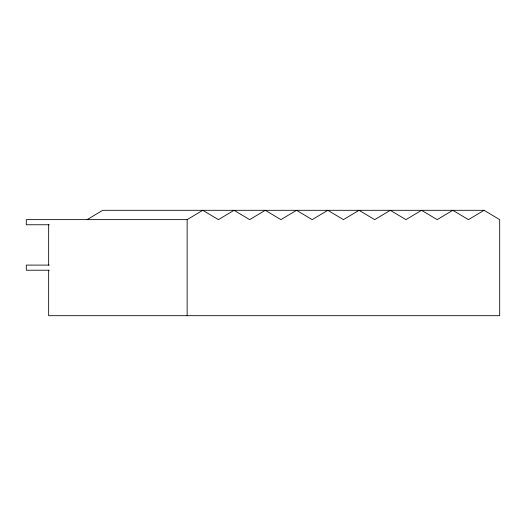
<?xml version="1.0" encoding="UTF-8"?>
<svg xmlns="http://www.w3.org/2000/svg" width="526" height="526" viewBox="0 0 526 526"><rect width="100%" height="100%" fill="white"/><g stroke="black" fill="none" stroke-linecap="round" stroke-linejoin="round"><path stroke-width="0.79" d="M87.106 219.631L102.728 210.308L484.071 210.308L499.7 219.631L499.7 315.692L48.655 315.692L48.655 270.226M49.273 224.76L26.3 224.76L26.3 219.631L187.144 219.631L202.773 210.308L218.402 219.631L234.031 210.308L249.653 219.631L265.282 210.308L280.91 219.631L296.539 210.308L312.168 219.631L327.797 210.308L343.425 219.631L359.048 210.308L374.676 219.631L390.305 210.308L405.934 219.631L421.563 210.308L437.191 219.631L452.814 210.308L468.442 219.631L484.071 210.308M49.273 265.097L26.3 265.097L26.3 270.226L49.273 270.226M187.144 219.631L187.144 315.692M48.655 224.76L48.655 265.097"/></g></svg>
